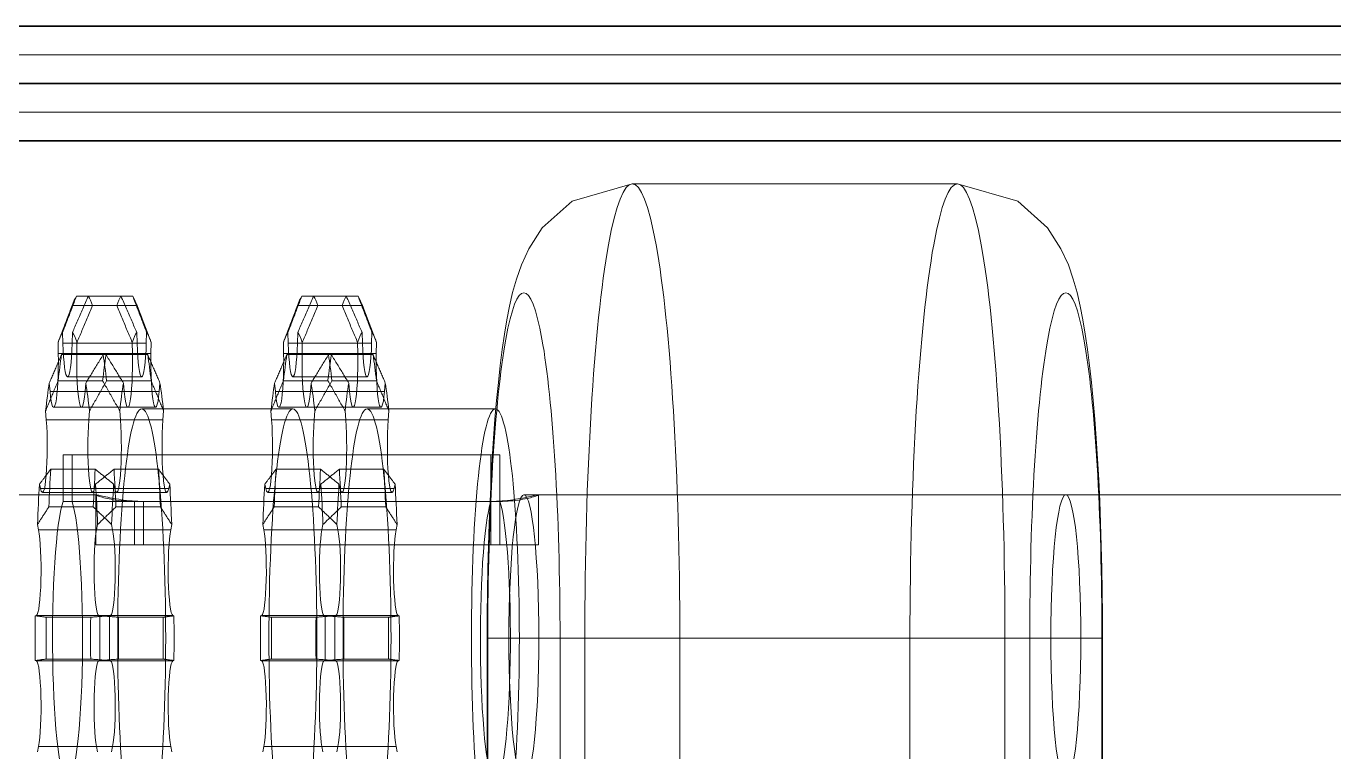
# Model space of a CAD drawing. Header units: millimetres. Extents: x 6115 to 12360, y 7255 to 12668.
# Drawn here: x 9527.8 to 9619, y 12604.6 to 12655.2 of the extents above; entities that cross this region are included whole.
import ezdxf

# ---------------------------------------------------------------- set-up
doc = ezdxf.new("R2010")
doc.units = ezdxf.units.MM
doc.layers.add('外形線', color=7, linetype='Continuous', lineweight=50)

msp = doc.modelspace()

# ---------------------------------------------------------------- linework, layer by layer
at = {"layer": '外形線', "linetype": 'Continuous', "lineweight": 35}
for p, q in [((9478.478, 12655.234), (9759.137, 12655.234)), ((9494.391, 12651.234), (9775.05, 12651.234)), ((9779.028, 12647.234), (9498.369, 12647.234))]:
    msp.add_line(p, q, dxfattribs=at).dxf.unprotected_set("ltscale", 0)
at = {"layer": '外形線', "linetype": 'Continuous', "lineweight": 18}
for p, q in [((9749.192, 12653.234), (9468.533, 12653.234)), ((9775.05, 12649.234), (9494.391, 12649.234)), ((9592.736, 12644.234), (9570.061, 12644.234)), ((9530.085, 12633.356), (9531.048, 12635.864)), ((9531.001, 12635.739), (9534.104, 12635.739)), ((9534.402, 12636.39), (9531.299, 12636.39)), ((9535.525, 12635.739), (9534.104, 12635.739)), ((9534.402, 12636.39), (9535.227, 12636.39)), ((9536.442, 12633.356), (9535.479, 12635.864)), ((9545.798, 12633.356), (9546.761, 12635.864)), ((9546.715, 12635.739), (9549.818, 12635.739)), ((9550.116, 12636.39), (9547.013, 12636.39)), ((9551.239, 12635.739), (9549.818, 12635.739)), ((9550.116, 12636.39), (9550.941, 12636.39)), ((9552.155, 12633.356), (9551.192, 12635.864)), ((9530.336, 12633.865), (9530.357, 12633.112)), ((9530.998, 12633.112), (9531.019, 12633.865)), ((9535.529, 12633.112), (9535.507, 12633.865)), ((9536.191, 12633.865), (9536.17, 12633.112)), ((9546.049, 12633.865), (9546.07, 12633.112)), ((9546.712, 12633.112), (9546.733, 12633.865)), ((9551.242, 12633.112), (9551.221, 12633.865)), ((9551.904, 12633.865), (9551.883, 12633.112)), ((9530.033, 12632.405), (9530.018, 12633.171)), ((9530.357, 12633.112), (9535.529, 12633.112)), ((9531.337, 12633.171), (9531.322, 12632.405)), ((9535.189, 12633.171), (9535.205, 12632.405)), ((9535.529, 12633.112), (9536.17, 12633.112)), ((9536.494, 12632.405), (9536.509, 12633.171)), ((9545.747, 12632.405), (9545.731, 12633.171)), ((9546.07, 12633.112), (9551.242, 12633.112)), ((9547.051, 12633.171), (9547.035, 12632.405)), ((9550.903, 12633.171), (9550.918, 12632.405)), ((9551.242, 12633.112), (9551.883, 12633.112)), ((9552.207, 12632.405), (9552.222, 12633.171)), ((9530.033, 12632.405), (9535.205, 12632.405)), ((9533.361, 12632.316), (9530.258, 12632.316)), ((9533.361, 12632.316), (9536.268, 12632.316)), ((9535.205, 12632.405), (9536.494, 12632.405)), ((9545.747, 12632.405), (9550.918, 12632.405)), ((9549.075, 12632.316), (9545.972, 12632.316)), ((9549.075, 12632.316), (9551.982, 12632.316)), ((9550.918, 12632.405), (9552.207, 12632.405)), ((9529.402, 12630.335), (9529.455, 12629.744)), ((9530.019, 12630.492), (9533.122, 12630.492)), ((9530.678, 12630.759), (9535.849, 12630.759)), ((9531.9, 12629.744), (9531.953, 12630.335)), ((9536.507, 12630.492), (9533.404, 12630.492)), ((9534.627, 12629.744), (9534.574, 12630.335)), ((9537.124, 12630.335), (9537.071, 12629.744)), ((9545.116, 12630.335), (9545.169, 12629.744)), ((9545.733, 12630.492), (9548.836, 12630.492)), ((9546.391, 12630.759), (9551.563, 12630.759)), ((9547.613, 12629.744), (9547.666, 12630.335)), ((9552.221, 12630.492), (9549.118, 12630.492)), ((9550.34, 12629.744), (9550.287, 12630.335)), ((9552.838, 12630.335), (9552.785, 12629.744)), ((9529.455, 12629.744), (9534.627, 12629.744)), ((9534.627, 12629.744), (9537.071, 12629.744)), ((9545.169, 12629.744), (9550.34, 12629.744)), ((9550.34, 12629.744), (9552.785, 12629.744)), ((9529.196, 12627.762), (9529.147, 12628.389)), ((9529.707, 12628.64), (9534.879, 12628.64)), ((9532.208, 12628.389), (9532.159, 12627.762)), ((9534.319, 12628.389), (9534.367, 12627.762)), ((9534.879, 12628.64), (9536.82, 12628.64)), ((9535.849, 12628.534), (9546.391, 12628.534)), ((9537.331, 12627.762), (9537.379, 12628.389)), ((9544.909, 12627.762), (9544.861, 12628.389)), ((9545.42, 12628.64), (9550.592, 12628.64)), ((9547.921, 12628.389), (9547.873, 12627.762)), ((9550.032, 12628.389), (9550.081, 12627.762)), ((9550.592, 12628.64), (9552.533, 12628.64)), ((9551.563, 12628.534), (9560.513, 12628.534)), ((9553.044, 12627.762), (9553.093, 12628.389)), ((9529.196, 12627.762), (9534.367, 12627.762)), ((9534.367, 12627.762), (9537.331, 12627.762)), ((9544.909, 12627.762), (9550.081, 12627.762)), ((9550.081, 12627.762), (9553.044, 12627.762)), ((9530.364, 12625.334), (9530.364, 12622.073)), ((9560.2, 12625.334), (9530.364, 12625.334)), ((9530.991, 12622.073), (9530.991, 12625.334)), ((9560.2, 12622.073), (9560.2, 12625.334)), ((9560.2, 12625.334), (9560.827, 12625.334)), ((9560.827, 12625.334), (9560.827, 12622.073)), ((9532.608, 12624.324), (9529.505, 12624.324)), ((9533.919, 12624.324), (9537.021, 12624.324)), ((9548.322, 12624.324), (9545.219, 12624.324)), ((9549.632, 12624.324), (9552.735, 12624.324)), ((9528.721, 12623.278), (9528.796, 12622.967)), ((9528.796, 12622.967), (9533.967, 12622.967)), ((9532.559, 12622.967), (9532.634, 12623.278)), ((9533.967, 12622.967), (9533.893, 12623.278)), ((9533.967, 12622.967), (9537.731, 12622.967)), ((9537.805, 12623.278), (9537.731, 12622.967)), ((9544.435, 12623.278), (9544.509, 12622.967)), ((9544.509, 12622.967), (9549.681, 12622.967)), ((9548.273, 12622.967), (9548.347, 12623.278)), ((9549.681, 12622.967), (9549.606, 12623.278)), ((9549.681, 12622.967), (9553.444, 12622.967)), ((9553.519, 12623.278), (9553.444, 12622.967)), ((9488.908, 12622.534), (9532.667, 12622.534)), ((9528.929, 12622.702), (9534.1, 12622.702)), ((9530.364, 12622.073), (9560.2, 12622.073)), ((9532.65, 12622.529), (9532.65, 12619.034)), ((9534.1, 12622.702), (9537.598, 12622.702)), ((9560.2, 12622.073), (9535.337, 12622.073)), ((9535.337, 12622.073), (9535.337, 12619.034)), ((9535.964, 12622.073), (9535.964, 12619.034)), ((9544.642, 12622.702), (9549.814, 12622.702)), ((9549.814, 12622.702), (9553.311, 12622.702)), ((9560.827, 12622.073), (9560.2, 12622.073)), ((9560.2, 12622.073), (9560.2, 12619.034)), ((9560.2, 12622.073), (9560.827, 12622.073)), ((9560.827, 12622.073), (9560.827, 12619.034)), ((9562.502, 12622.534), (9600.294, 12622.534)), ((9563.497, 12622.534), (9659.965, 12622.534)), ((9563.513, 12622.529), (9563.513, 12619.034)), ((9529.373, 12621.689), (9532.475, 12621.689)), ((9537.154, 12621.689), (9534.051, 12621.689)), ((9545.086, 12621.689), (9548.189, 12621.689)), ((9552.868, 12621.689), (9549.765, 12621.689)), ((9528.652, 12620.103), (9528.58, 12620.467)), ((9532.775, 12620.467), (9532.703, 12620.103)), ((9533.751, 12620.467), (9533.823, 12620.103)), ((9537.875, 12620.103), (9537.947, 12620.467)), ((9544.365, 12620.103), (9544.293, 12620.467)), ((9548.489, 12620.467), (9548.417, 12620.103)), ((9549.465, 12620.467), (9549.537, 12620.103)), ((9553.588, 12620.103), (9553.66, 12620.467)), ((9528.652, 12620.103), (9533.823, 12620.103)), ((9533.823, 12620.103), (9537.875, 12620.103)), ((9544.365, 12620.103), (9549.537, 12620.103)), ((9549.537, 12620.103), (9553.588, 12620.103)), ((9535.337, 12619.034), (9532.65, 12619.034)), ((9535.337, 12619.034), (9560.2, 12619.034)), ((9563.513, 12619.034), (9560.2, 12619.034)), ((9528.428, 12614.094), (9528.509, 12614.123)), ((9528.509, 12614.123), (9533.681, 12614.123)), ((9532.292, 12613.996), (9529.189, 12613.996)), ((9532.846, 12614.123), (9532.927, 12614.094)), ((9533.681, 12614.123), (9533.599, 12614.094)), ((9533.681, 12614.123), (9538.018, 12614.123)), ((9534.235, 12613.996), (9537.338, 12613.996)), ((9538.099, 12614.094), (9538.018, 12614.123)), ((9544.141, 12614.094), (9544.223, 12614.123)), ((9544.223, 12614.123), (9549.394, 12614.123)), ((9548.005, 12613.996), (9544.902, 12613.996)), ((9548.559, 12614.123), (9548.641, 12614.094)), ((9549.394, 12614.123), (9549.313, 12614.094)), ((9549.394, 12614.123), (9553.731, 12614.123)), ((9549.948, 12613.996), (9553.051, 12613.996)), ((9553.812, 12614.094), (9553.731, 12614.123)), ((9566.747, 12612.534), (9559.942, 12612.534)), ((9559.942, 12612.534), (9559.942, 12603.801)), ((9559.983, 12612.534), (9559.983, 12603.801)), ((9565.021, 12603.801), (9565.021, 12612.534)), ((9589.422, 12612.534), (9566.747, 12612.534)), ((9566.747, 12603.801), (9566.747, 12612.534)), ((9573.374, 12612.534), (9573.374, 12603.801)), ((9589.422, 12612.534), (9589.422, 12603.801)), ((9589.422, 12612.534), (9597.775, 12612.534)), ((9596.049, 12603.801), (9596.049, 12612.534)), ((9597.775, 12603.801), (9597.775, 12612.534)), ((9597.775, 12612.534), (9602.813, 12612.534)), ((9602.813, 12612.534), (9602.813, 12603.801)), ((9602.813, 12612.534), (9602.855, 12612.534)), ((9602.855, 12612.534), (9602.855, 12603.801)), ((9529.189, 12611.072), (9532.292, 12611.072)), ((9537.338, 12611.072), (9534.235, 12611.072)), ((9544.902, 12611.072), (9548.005, 12611.072)), ((9553.051, 12611.072), (9549.948, 12611.072)), ((9528.509, 12610.945), (9528.428, 12610.974)), ((9528.509, 12610.945), (9533.681, 12610.945)), ((9532.927, 12610.974), (9532.846, 12610.945)), ((9533.599, 12610.974), (9533.681, 12610.945)), ((9533.681, 12610.945), (9538.018, 12610.945)), ((9538.018, 12610.945), (9538.099, 12610.974)), ((9544.223, 12610.945), (9544.141, 12610.974)), ((9544.223, 12610.945), (9549.394, 12610.945)), ((9548.641, 12610.974), (9548.559, 12610.945)), ((9549.313, 12610.974), (9549.394, 12610.945)), ((9549.394, 12610.945), (9553.731, 12610.945)), ((9553.731, 12610.945), (9553.812, 12610.974)), ((9528.58, 12604.601), (9528.652, 12604.965)), ((9528.652, 12604.965), (9533.823, 12604.965)), ((9532.703, 12604.965), (9532.775, 12604.601)), ((9533.823, 12604.965), (9533.751, 12604.601)), ((9533.823, 12604.965), (9537.875, 12604.965)), ((9537.947, 12604.601), (9537.875, 12604.965)), ((9544.293, 12604.601), (9544.365, 12604.965)), ((9544.365, 12604.965), (9549.537, 12604.965)), ((9548.417, 12604.965), (9548.489, 12604.601)), ((9549.537, 12604.965), (9549.465, 12604.601)), ((9549.537, 12604.965), (9553.588, 12604.965)), ((9553.66, 12604.601), (9553.588, 12604.965))]:
    msp.add_line(p, q, dxfattribs=at).dxf.unprotected_set("ltscale", 0)
for points in [[(9570.061, 12644.234), (9565.859, 12643.022), (9563.779, 12641.154), (9562.841, 12639.706), (9562.326, 12638.574), (9561.984, 12637.588), (9561.714, 12636.642), (9561.497, 12635.704), (9561.315, 12634.748), (9561.152, 12633.746), (9560.996, 12632.679), (9560.853, 12631.551), (9560.72, 12630.363), (9560.598, 12629.117), (9560.486, 12627.813), (9560.385, 12626.453), (9560.293, 12625.041), (9560.211, 12623.584), (9560.14, 12622.085), (9560.08, 12620.55), (9560.03, 12618.984), (9559.992, 12617.394), (9559.964, 12615.784), (9559.947, 12614.162), (9559.942, 12612.534)], [(9592.736, 12644.234), (9596.937, 12643.022), (9599.017, 12641.154), (9599.955, 12639.706), (9600.47, 12638.574), (9600.812, 12637.588), (9601.082, 12636.642), (9601.3, 12635.704), (9601.482, 12634.748), (9601.645, 12633.746), (9601.8, 12632.679), (9601.944, 12631.551), (9602.076, 12630.363), (9602.198, 12629.117), (9602.31, 12627.813), (9602.412, 12626.453), (9602.504, 12625.041), (9602.585, 12623.584), (9602.656, 12622.085), (9602.716, 12620.55), (9602.766, 12618.984), (9602.805, 12617.394), (9602.833, 12615.784), (9602.849, 12614.162), (9602.855, 12612.534)], [(9530.018, 12633.171), (9530.057, 12633.272), (9530.096, 12633.374), (9530.135, 12633.476), (9530.174, 12633.579), (9530.214, 12633.682), (9530.253, 12633.786), (9530.293, 12633.89), (9530.333, 12633.995), (9530.374, 12634.1), (9530.414, 12634.206), (9530.455, 12634.312), (9530.496, 12634.419), (9530.537, 12634.526), (9530.578, 12634.633), (9530.619, 12634.742), (9530.661, 12634.85), (9530.703, 12634.96), (9530.745, 12635.069), (9530.787, 12635.18), (9530.83, 12635.291), (9530.872, 12635.402), (9530.915, 12635.514), (9530.958, 12635.626), (9531.001, 12635.739)], [(9531.299, 12636.39), (9531.257, 12636.279), (9531.215, 12636.168), (9531.173, 12636.058), (9531.131, 12635.949), (9531.089, 12635.84), (9531.048, 12635.732), (9531.007, 12635.624), (9530.966, 12635.516), (9530.925, 12635.409), (9530.884, 12635.303), (9530.844, 12635.197), (9530.804, 12635.092), (9530.764, 12634.987), (9530.724, 12634.882), (9530.684, 12634.779), (9530.645, 12634.675), (9530.606, 12634.572), (9530.567, 12634.47), (9530.528, 12634.368), (9530.489, 12634.266), (9530.45, 12634.165), (9530.412, 12634.065), (9530.374, 12633.965), (9530.336, 12633.865)], [(9531.019, 12633.865), (9531.063, 12633.965), (9531.107, 12634.065), (9531.151, 12634.165), (9531.195, 12634.266), (9531.239, 12634.368), (9531.284, 12634.47), (9531.329, 12634.572), (9531.374, 12634.675), (9531.419, 12634.779), (9531.464, 12634.882), (9531.51, 12634.987), (9531.556, 12635.092), (9531.602, 12635.197), (9531.648, 12635.303), (9531.695, 12635.409), (9531.742, 12635.516), (9531.789, 12635.624), (9531.836, 12635.732), (9531.883, 12635.84), (9531.931, 12635.949), (9531.979, 12636.058), (9532.027, 12636.168), (9532.076, 12636.279), (9532.124, 12636.39)], [(9532.422, 12635.739), (9532.375, 12635.626), (9532.327, 12635.514), (9532.28, 12635.402), (9532.233, 12635.291), (9532.186, 12635.18), (9532.139, 12635.069), (9532.093, 12634.96), (9532.047, 12634.85), (9532.001, 12634.742), (9531.955, 12634.633), (9531.909, 12634.526), (9531.864, 12634.419), (9531.819, 12634.312), (9531.774, 12634.206), (9531.73, 12634.1), (9531.685, 12633.995), (9531.641, 12633.89), (9531.597, 12633.786), (9531.553, 12633.682), (9531.51, 12633.579), (9531.466, 12633.476), (9531.423, 12633.374), (9531.38, 12633.272), (9531.337, 12633.171)], [(9534.104, 12635.739), (9534.152, 12635.626), (9534.2, 12635.514), (9534.247, 12635.402), (9534.294, 12635.291), (9534.341, 12635.18), (9534.388, 12635.069), (9534.434, 12634.96), (9534.48, 12634.85), (9534.526, 12634.742), (9534.572, 12634.633), (9534.617, 12634.526), (9534.663, 12634.419), (9534.708, 12634.312), (9534.752, 12634.206), (9534.797, 12634.1), (9534.841, 12633.995), (9534.886, 12633.89), (9534.93, 12633.786), (9534.974, 12633.682), (9535.017, 12633.579), (9535.061, 12633.476), (9535.104, 12633.374), (9535.147, 12633.272), (9535.189, 12633.171)], [(9535.507, 12633.865), (9535.464, 12633.965), (9535.42, 12634.065), (9535.376, 12634.165), (9535.332, 12634.266), (9535.288, 12634.368), (9535.243, 12634.47), (9535.198, 12634.572), (9535.153, 12634.675), (9535.108, 12634.779), (9535.062, 12634.882), (9535.017, 12634.987), (9534.971, 12635.092), (9534.925, 12635.197), (9534.878, 12635.303), (9534.832, 12635.409), (9534.785, 12635.516), (9534.738, 12635.624), (9534.691, 12635.732), (9534.643, 12635.84), (9534.596, 12635.949), (9534.548, 12636.058), (9534.499, 12636.168), (9534.451, 12636.279), (9534.402, 12636.39)], [(9535.227, 12636.39), (9535.27, 12636.279), (9535.312, 12636.168), (9535.354, 12636.058), (9535.396, 12635.949), (9535.437, 12635.84), (9535.479, 12635.732), (9535.52, 12635.624), (9535.561, 12635.516), (9535.602, 12635.409), (9535.642, 12635.303), (9535.683, 12635.197), (9535.723, 12635.092), (9535.763, 12634.987), (9535.803, 12634.882), (9535.842, 12634.779), (9535.882, 12634.675), (9535.921, 12634.572), (9535.96, 12634.47), (9535.999, 12634.368), (9536.038, 12634.266), (9536.076, 12634.165), (9536.115, 12634.065), (9536.153, 12633.965), (9536.191, 12633.865)], [(9536.509, 12633.171), (9536.47, 12633.272), (9536.431, 12633.374), (9536.392, 12633.476), (9536.352, 12633.579), (9536.313, 12633.682), (9536.273, 12633.786), (9536.233, 12633.89), (9536.193, 12633.995), (9536.153, 12634.1), (9536.113, 12634.206), (9536.072, 12634.312), (9536.031, 12634.419), (9535.99, 12634.526), (9535.949, 12634.633), (9535.907, 12634.742), (9535.866, 12634.85), (9535.824, 12634.96), (9535.782, 12635.069), (9535.74, 12635.18), (9535.697, 12635.291), (9535.654, 12635.402), (9535.612, 12635.514), (9535.568, 12635.626), (9535.525, 12635.739)], [(9545.731, 12633.171), (9545.77, 12633.272), (9545.809, 12633.374), (9545.848, 12633.476), (9545.888, 12633.579), (9545.927, 12633.682), (9545.967, 12633.786), (9546.007, 12633.89), (9546.047, 12633.995), (9546.087, 12634.1), (9546.128, 12634.206), (9546.168, 12634.312), (9546.209, 12634.419), (9546.25, 12634.526), (9546.291, 12634.633), (9546.333, 12634.742), (9546.374, 12634.85), (9546.416, 12634.96), (9546.458, 12635.069), (9546.501, 12635.18), (9546.543, 12635.291), (9546.586, 12635.402), (9546.629, 12635.514), (9546.672, 12635.626), (9546.715, 12635.739)], [(9547.013, 12636.39), (9546.971, 12636.279), (9546.928, 12636.168), (9546.886, 12636.058), (9546.844, 12635.949), (9546.803, 12635.84), (9546.762, 12635.732), (9546.72, 12635.624), (9546.679, 12635.516), (9546.639, 12635.409), (9546.598, 12635.303), (9546.558, 12635.197), (9546.517, 12635.092), (9546.477, 12634.987), (9546.437, 12634.882), (9546.398, 12634.779), (9546.358, 12634.675), (9546.319, 12634.572), (9546.28, 12634.47), (9546.241, 12634.368), (9546.202, 12634.266), (9546.164, 12634.165), (9546.126, 12634.065), (9546.087, 12633.965), (9546.049, 12633.865)], [(9546.733, 12633.865), (9546.776, 12633.965), (9546.82, 12634.065), (9546.864, 12634.165), (9546.908, 12634.266), (9546.953, 12634.368), (9546.997, 12634.47), (9547.042, 12634.572), (9547.087, 12634.675), (9547.132, 12634.779), (9547.178, 12634.882), (9547.223, 12634.987), (9547.269, 12635.092), (9547.315, 12635.197), (9547.362, 12635.303), (9547.408, 12635.409), (9547.455, 12635.516), (9547.502, 12635.624), (9547.549, 12635.732), (9547.597, 12635.84), (9547.645, 12635.949), (9547.692, 12636.058), (9547.741, 12636.168), (9547.789, 12636.279), (9547.838, 12636.39)], [(9548.136, 12635.739), (9548.088, 12635.626), (9548.04, 12635.514), (9547.993, 12635.402), (9547.946, 12635.291), (9547.899, 12635.18), (9547.853, 12635.069), (9547.806, 12634.96), (9547.76, 12634.85), (9547.714, 12634.742), (9547.668, 12634.633), (9547.623, 12634.526), (9547.578, 12634.419), (9547.533, 12634.312), (9547.488, 12634.206), (9547.443, 12634.1), (9547.399, 12633.995), (9547.354, 12633.89), (9547.31, 12633.786), (9547.267, 12633.682), (9547.223, 12633.579), (9547.18, 12633.476), (9547.136, 12633.374), (9547.093, 12633.272), (9547.051, 12633.171)], [(9549.818, 12635.739), (9549.866, 12635.626), (9549.913, 12635.514), (9549.96, 12635.402), (9550.008, 12635.291), (9550.054, 12635.18), (9550.101, 12635.069), (9550.147, 12634.96), (9550.194, 12634.85), (9550.239, 12634.742), (9550.285, 12634.633), (9550.331, 12634.526), (9550.376, 12634.419), (9550.421, 12634.312), (9550.466, 12634.206), (9550.511, 12634.1), (9550.555, 12633.995), (9550.599, 12633.89), (9550.643, 12633.786), (9550.687, 12633.682), (9550.731, 12633.579), (9550.774, 12633.476), (9550.817, 12633.374), (9550.86, 12633.272), (9550.903, 12633.171)], [(9551.221, 12633.865), (9551.177, 12633.965), (9551.134, 12634.065), (9551.09, 12634.165), (9551.045, 12634.266), (9551.001, 12634.368), (9550.956, 12634.47), (9550.912, 12634.572), (9550.867, 12634.675), (9550.821, 12634.779), (9550.776, 12634.882), (9550.73, 12634.987), (9550.684, 12635.092), (9550.638, 12635.197), (9550.592, 12635.303), (9550.545, 12635.409), (9550.498, 12635.516), (9550.451, 12635.624), (9550.404, 12635.732), (9550.357, 12635.84), (9550.309, 12635.949), (9550.261, 12636.058), (9550.213, 12636.168), (9550.165, 12636.279), (9550.116, 12636.39)], [(9550.941, 12636.39), (9550.983, 12636.279), (9551.025, 12636.168), (9551.067, 12636.058), (9551.109, 12635.949), (9551.151, 12635.84), (9551.192, 12635.732), (9551.233, 12635.624), (9551.274, 12635.516), (9551.315, 12635.409), (9551.356, 12635.303), (9551.396, 12635.197), (9551.436, 12635.092), (9551.476, 12634.987), (9551.516, 12634.882), (9551.556, 12634.779), (9551.595, 12634.675), (9551.634, 12634.572), (9551.674, 12634.47), (9551.712, 12634.368), (9551.751, 12634.266), (9551.79, 12634.165), (9551.828, 12634.065), (9551.866, 12633.965), (9551.904, 12633.865)], [(9552.222, 12633.171), (9552.183, 12633.272), (9552.144, 12633.374), (9552.105, 12633.476), (9552.066, 12633.579), (9552.026, 12633.682), (9551.987, 12633.786), (9551.947, 12633.89), (9551.907, 12633.995), (9551.866, 12634.1), (9551.826, 12634.206), (9551.785, 12634.312), (9551.745, 12634.419), (9551.703, 12634.526), (9551.662, 12634.633), (9551.621, 12634.742), (9551.579, 12634.85), (9551.537, 12634.96), (9551.495, 12635.069), (9551.453, 12635.18), (9551.411, 12635.291), (9551.368, 12635.402), (9551.325, 12635.514), (9551.282, 12635.626), (9551.239, 12635.739)], [(9530.258, 12632.316), (9530.221, 12632.229), (9530.183, 12632.142), (9530.146, 12632.056), (9530.109, 12631.97), (9530.072, 12631.884), (9530.035, 12631.799), (9529.998, 12631.714), (9529.962, 12631.63), (9529.926, 12631.546), (9529.89, 12631.463), (9529.854, 12631.38), (9529.818, 12631.297), (9529.782, 12631.215), (9529.747, 12631.133), (9529.712, 12631.051), (9529.677, 12630.97), (9529.642, 12630.889), (9529.607, 12630.809), (9529.573, 12630.729), (9529.538, 12630.649), (9529.504, 12630.57), (9529.47, 12630.491), (9529.436, 12630.413), (9529.402, 12630.335)], [(9531.953, 12630.335), (9532.001, 12630.413), (9532.049, 12630.491), (9532.097, 12630.57), (9532.145, 12630.649), (9532.194, 12630.729), (9532.243, 12630.809), (9532.292, 12630.889), (9532.342, 12630.97), (9532.391, 12631.051), (9532.441, 12631.133), (9532.491, 12631.215), (9532.542, 12631.297), (9532.592, 12631.38), (9532.643, 12631.463), (9532.694, 12631.546), (9532.746, 12631.63), (9532.797, 12631.714), (9532.849, 12631.799), (9532.901, 12631.884), (9532.953, 12631.97), (9533.006, 12632.056), (9533.059, 12632.142), (9533.112, 12632.229), (9533.165, 12632.316)], [(9534.574, 12630.335), (9534.526, 12630.413), (9534.478, 12630.491), (9534.43, 12630.57), (9534.381, 12630.649), (9534.333, 12630.729), (9534.284, 12630.809), (9534.234, 12630.889), (9534.185, 12630.97), (9534.135, 12631.051), (9534.085, 12631.133), (9534.035, 12631.215), (9533.985, 12631.297), (9533.934, 12631.38), (9533.884, 12631.463), (9533.832, 12631.546), (9533.781, 12631.63), (9533.73, 12631.714), (9533.678, 12631.799), (9533.626, 12631.884), (9533.573, 12631.97), (9533.521, 12632.056), (9533.468, 12632.142), (9533.415, 12632.229), (9533.361, 12632.316)], [(9536.268, 12632.316), (9536.306, 12632.229), (9536.343, 12632.142), (9536.381, 12632.056), (9536.418, 12631.97), (9536.455, 12631.884), (9536.492, 12631.799), (9536.528, 12631.714), (9536.565, 12631.63), (9536.601, 12631.546), (9536.637, 12631.463), (9536.673, 12631.38), (9536.709, 12631.297), (9536.744, 12631.215), (9536.78, 12631.133), (9536.815, 12631.051), (9536.85, 12630.97), (9536.885, 12630.889), (9536.919, 12630.809), (9536.954, 12630.729), (9536.988, 12630.649), (9537.023, 12630.57), (9537.057, 12630.491), (9537.091, 12630.413), (9537.124, 12630.335)], [(9545.972, 12632.316), (9545.934, 12632.229), (9545.897, 12632.142), (9545.859, 12632.056), (9545.822, 12631.97), (9545.785, 12631.884), (9545.748, 12631.799), (9545.712, 12631.714), (9545.675, 12631.63), (9545.639, 12631.546), (9545.603, 12631.463), (9545.567, 12631.38), (9545.531, 12631.297), (9545.496, 12631.215), (9545.461, 12631.133), (9545.425, 12631.051), (9545.39, 12630.97), (9545.355, 12630.889), (9545.321, 12630.809), (9545.286, 12630.729), (9545.252, 12630.649), (9545.218, 12630.57), (9545.183, 12630.491), (9545.15, 12630.413), (9545.116, 12630.335)], [(9547.666, 12630.335), (9547.714, 12630.413), (9547.762, 12630.491), (9547.81, 12630.57), (9547.859, 12630.649), (9547.908, 12630.729), (9547.957, 12630.809), (9548.006, 12630.889), (9548.055, 12630.97), (9548.105, 12631.051), (9548.155, 12631.133), (9548.205, 12631.215), (9548.255, 12631.297), (9548.306, 12631.38), (9548.357, 12631.463), (9548.408, 12631.546), (9548.459, 12631.63), (9548.511, 12631.714), (9548.562, 12631.799), (9548.615, 12631.884), (9548.667, 12631.97), (9548.719, 12632.056), (9548.772, 12632.142), (9548.825, 12632.229), (9548.879, 12632.316)], [(9550.287, 12630.335), (9550.239, 12630.413), (9550.191, 12630.491), (9550.143, 12630.57), (9550.095, 12630.649), (9550.046, 12630.729), (9549.997, 12630.809), (9549.948, 12630.889), (9549.898, 12630.97), (9549.849, 12631.051), (9549.799, 12631.133), (9549.749, 12631.215), (9549.698, 12631.297), (9549.648, 12631.38), (9549.597, 12631.463), (9549.546, 12631.546), (9549.495, 12631.63), (9549.443, 12631.714), (9549.391, 12631.799), (9549.339, 12631.884), (9549.287, 12631.97), (9549.234, 12632.056), (9549.181, 12632.142), (9549.128, 12632.229), (9549.075, 12632.316)], [(9551.982, 12632.316), (9552.019, 12632.229), (9552.057, 12632.142), (9552.094, 12632.056), (9552.131, 12631.97), (9552.168, 12631.884), (9552.205, 12631.799), (9552.242, 12631.714), (9552.278, 12631.63), (9552.314, 12631.546), (9552.35, 12631.463), (9552.386, 12631.38), (9552.422, 12631.297), (9552.458, 12631.215), (9552.493, 12631.133), (9552.528, 12631.051), (9552.563, 12630.97), (9552.598, 12630.889), (9552.633, 12630.809), (9552.667, 12630.729), (9552.702, 12630.649), (9552.736, 12630.57), (9552.77, 12630.491), (9552.804, 12630.413), (9552.838, 12630.335)], [(9529.147, 12628.389), (9529.182, 12628.472), (9529.216, 12628.556), (9529.251, 12628.639), (9529.286, 12628.723), (9529.321, 12628.808), (9529.356, 12628.893), (9529.391, 12628.978), (9529.427, 12629.064), (9529.463, 12629.15), (9529.499, 12629.237), (9529.535, 12629.324), (9529.571, 12629.411), (9529.607, 12629.499), (9529.644, 12629.587), (9529.681, 12629.676), (9529.717, 12629.765), (9529.755, 12629.854), (9529.792, 12629.944), (9529.829, 12630.034), (9529.867, 12630.125), (9529.905, 12630.216), (9529.943, 12630.308), (9529.981, 12630.4), (9530.019, 12630.492)], [(9533.404, 12630.492), (9533.352, 12630.4), (9533.299, 12630.308), (9533.247, 12630.216), (9533.195, 12630.125), (9533.144, 12630.034), (9533.092, 12629.944), (9533.041, 12629.854), (9532.99, 12629.765), (9532.939, 12629.676), (9532.889, 12629.587), (9532.839, 12629.499), (9532.789, 12629.411), (9532.739, 12629.324), (9532.69, 12629.237), (9532.641, 12629.15), (9532.592, 12629.064), (9532.543, 12628.978), (9532.494, 12628.893), (9532.446, 12628.808), (9532.398, 12628.723), (9532.35, 12628.639), (9532.302, 12628.556), (9532.255, 12628.472), (9532.208, 12628.389)], [(9533.122, 12630.492), (9533.175, 12630.4), (9533.227, 12630.308), (9533.28, 12630.216), (9533.331, 12630.125), (9533.383, 12630.034), (9533.434, 12629.944), (9533.486, 12629.854), (9533.537, 12629.765), (9533.587, 12629.676), (9533.638, 12629.587), (9533.688, 12629.499), (9533.738, 12629.411), (9533.787, 12629.324), (9533.837, 12629.237), (9533.886, 12629.15), (9533.935, 12629.064), (9533.984, 12628.978), (9534.032, 12628.893), (9534.081, 12628.808), (9534.129, 12628.723), (9534.177, 12628.639), (9534.224, 12628.556), (9534.272, 12628.472), (9534.319, 12628.389)], [(9537.379, 12628.389), (9537.345, 12628.472), (9537.31, 12628.556), (9537.276, 12628.639), (9537.241, 12628.723), (9537.206, 12628.808), (9537.171, 12628.893), (9537.135, 12628.978), (9537.1, 12629.064), (9537.064, 12629.15), (9537.028, 12629.237), (9536.992, 12629.324), (9536.956, 12629.411), (9536.919, 12629.499), (9536.883, 12629.587), (9536.846, 12629.676), (9536.809, 12629.765), (9536.772, 12629.854), (9536.735, 12629.944), (9536.697, 12630.034), (9536.66, 12630.125), (9536.622, 12630.216), (9536.584, 12630.308), (9536.546, 12630.4), (9536.507, 12630.492)], [(9544.861, 12628.389), (9544.895, 12628.472), (9544.93, 12628.556), (9544.964, 12628.639), (9544.999, 12628.723), (9545.034, 12628.808), (9545.07, 12628.893), (9545.105, 12628.978), (9545.14, 12629.064), (9545.176, 12629.15), (9545.212, 12629.237), (9545.248, 12629.324), (9545.284, 12629.411), (9545.321, 12629.499), (9545.357, 12629.587), (9545.394, 12629.676), (9545.431, 12629.765), (9545.468, 12629.854), (9545.505, 12629.944), (9545.543, 12630.034), (9545.58, 12630.125), (9545.618, 12630.216), (9545.656, 12630.308), (9545.694, 12630.4), (9545.733, 12630.492)], [(9549.118, 12630.492), (9549.065, 12630.4), (9549.013, 12630.308), (9548.961, 12630.216), (9548.909, 12630.125), (9548.857, 12630.034), (9548.806, 12629.944), (9548.754, 12629.854), (9548.704, 12629.765), (9548.653, 12629.676), (9548.602, 12629.587), (9548.552, 12629.499), (9548.502, 12629.411), (9548.453, 12629.324), (9548.403, 12629.237), (9548.354, 12629.15), (9548.305, 12629.064), (9548.256, 12628.978), (9548.208, 12628.893), (9548.159, 12628.808), (9548.111, 12628.723), (9548.063, 12628.639), (9548.016, 12628.556), (9547.968, 12628.472), (9547.921, 12628.389)], [(9548.836, 12630.492), (9548.888, 12630.4), (9548.941, 12630.308), (9548.993, 12630.216), (9549.045, 12630.125), (9549.097, 12630.034), (9549.148, 12629.944), (9549.199, 12629.854), (9549.25, 12629.765), (9549.301, 12629.676), (9549.351, 12629.587), (9549.401, 12629.499), (9549.451, 12629.411), (9549.501, 12629.324), (9549.55, 12629.237), (9549.6, 12629.15), (9549.649, 12629.064), (9549.697, 12628.978), (9549.746, 12628.893), (9549.794, 12628.808), (9549.842, 12628.723), (9549.89, 12628.639), (9549.938, 12628.556), (9549.985, 12628.472), (9550.032, 12628.389)], [(9553.093, 12628.389), (9553.058, 12628.472), (9553.024, 12628.556), (9552.989, 12628.639), (9552.954, 12628.723), (9552.919, 12628.808), (9552.884, 12628.893), (9552.849, 12628.978), (9552.813, 12629.064), (9552.777, 12629.15), (9552.742, 12629.237), (9552.706, 12629.324), (9552.669, 12629.411), (9552.633, 12629.499), (9552.596, 12629.587), (9552.56, 12629.676), (9552.523, 12629.765), (9552.486, 12629.854), (9552.448, 12629.944), (9552.411, 12630.034), (9552.373, 12630.125), (9552.335, 12630.216), (9552.297, 12630.308), (9552.259, 12630.4), (9552.221, 12630.492)], [(9529.505, 12624.324), (9529.471, 12624.278), (9529.436, 12624.232), (9529.402, 12624.186), (9529.368, 12624.141), (9529.334, 12624.096), (9529.301, 12624.051), (9529.267, 12624.006), (9529.234, 12623.962), (9529.201, 12623.918), (9529.168, 12623.874), (9529.135, 12623.83), (9529.102, 12623.786), (9529.069, 12623.743), (9529.037, 12623.7), (9529.005, 12623.657), (9528.973, 12623.614), (9528.941, 12623.571), (9528.909, 12623.529), (9528.877, 12623.486), (9528.846, 12623.444), (9528.814, 12623.403), (9528.783, 12623.361), (9528.752, 12623.32), (9528.721, 12623.278)], [(9533.893, 12623.278), (9533.842, 12623.32), (9533.791, 12623.361), (9533.74, 12623.403), (9533.689, 12623.444), (9533.637, 12623.486), (9533.585, 12623.529), (9533.533, 12623.571), (9533.481, 12623.614), (9533.428, 12623.657), (9533.375, 12623.7), (9533.322, 12623.743), (9533.269, 12623.786), (9533.215, 12623.83), (9533.161, 12623.874), (9533.107, 12623.918), (9533.053, 12623.962), (9532.998, 12624.006), (9532.943, 12624.051), (9532.888, 12624.096), (9532.833, 12624.141), (9532.777, 12624.186), (9532.721, 12624.232), (9532.665, 12624.278), (9532.608, 12624.324)], [(9532.634, 12623.278), (9532.684, 12623.32), (9532.735, 12623.361), (9532.787, 12623.403), (9532.838, 12623.444), (9532.89, 12623.486), (9532.941, 12623.529), (9532.994, 12623.571), (9533.046, 12623.614), (9533.098, 12623.657), (9533.151, 12623.7), (9533.204, 12623.743), (9533.258, 12623.786), (9533.311, 12623.83), (9533.365, 12623.874), (9533.419, 12623.918), (9533.474, 12623.962), (9533.528, 12624.006), (9533.583, 12624.051), (9533.639, 12624.096), (9533.694, 12624.141), (9533.75, 12624.186), (9533.806, 12624.232), (9533.862, 12624.278), (9533.919, 12624.324)], [(9537.021, 12624.324), (9537.056, 12624.278), (9537.09, 12624.232), (9537.125, 12624.186), (9537.159, 12624.141), (9537.192, 12624.096), (9537.226, 12624.051), (9537.26, 12624.006), (9537.293, 12623.962), (9537.326, 12623.918), (9537.359, 12623.874), (9537.392, 12623.83), (9537.425, 12623.786), (9537.457, 12623.743), (9537.49, 12623.7), (9537.522, 12623.657), (9537.554, 12623.614), (9537.586, 12623.571), (9537.618, 12623.529), (9537.649, 12623.486), (9537.681, 12623.444), (9537.712, 12623.403), (9537.743, 12623.361), (9537.774, 12623.32), (9537.805, 12623.278)], [(9545.219, 12624.324), (9545.184, 12624.278), (9545.15, 12624.232), (9545.116, 12624.186), (9545.082, 12624.141), (9545.048, 12624.096), (9545.014, 12624.051), (9544.981, 12624.006), (9544.947, 12623.962), (9544.914, 12623.918), (9544.881, 12623.874), (9544.848, 12623.83), (9544.815, 12623.786), (9544.783, 12623.743), (9544.75, 12623.7), (9544.718, 12623.657), (9544.686, 12623.614), (9544.654, 12623.571), (9544.622, 12623.529), (9544.591, 12623.486), (9544.559, 12623.444), (9544.528, 12623.403), (9544.497, 12623.361), (9544.466, 12623.32), (9544.435, 12623.278)], [(9549.606, 12623.278), (9549.556, 12623.32), (9549.505, 12623.361), (9549.454, 12623.403), (9549.402, 12623.444), (9549.351, 12623.486), (9549.299, 12623.529), (9549.247, 12623.571), (9549.194, 12623.614), (9549.142, 12623.657), (9549.089, 12623.7), (9549.036, 12623.743), (9548.982, 12623.786), (9548.929, 12623.83), (9548.875, 12623.874), (9548.821, 12623.918), (9548.766, 12623.962), (9548.712, 12624.006), (9548.657, 12624.051), (9548.602, 12624.096), (9548.546, 12624.141), (9548.49, 12624.186), (9548.434, 12624.232), (9548.378, 12624.278), (9548.322, 12624.324)], [(9548.347, 12623.278), (9548.398, 12623.32), (9548.449, 12623.361), (9548.5, 12623.403), (9548.551, 12623.444), (9548.603, 12623.486), (9548.655, 12623.529), (9548.707, 12623.571), (9548.759, 12623.614), (9548.812, 12623.657), (9548.865, 12623.7), (9548.918, 12623.743), (9548.971, 12623.786), (9549.025, 12623.83), (9549.079, 12623.874), (9549.133, 12623.918), (9549.187, 12623.962), (9549.242, 12624.006), (9549.297, 12624.051), (9549.352, 12624.096), (9549.407, 12624.141), (9549.463, 12624.186), (9549.519, 12624.232), (9549.575, 12624.278), (9549.632, 12624.324)], [(9552.735, 12624.324), (9552.769, 12624.278), (9552.804, 12624.232), (9552.838, 12624.186), (9552.872, 12624.141), (9552.906, 12624.096), (9552.94, 12624.051), (9552.973, 12624.006), (9553.006, 12623.962), (9553.04, 12623.918), (9553.073, 12623.874), (9553.105, 12623.83), (9553.138, 12623.786), (9553.171, 12623.743), (9553.203, 12623.7), (9553.235, 12623.657), (9553.267, 12623.614), (9553.299, 12623.571), (9553.331, 12623.529), (9553.363, 12623.486), (9553.394, 12623.444), (9553.426, 12623.403), (9553.457, 12623.361), (9553.488, 12623.32), (9553.519, 12623.278)], [(9535.337, 12622.073), (9535.147, 12622.076), (9534.956, 12622.082), (9534.766, 12622.092), (9534.579, 12622.105), (9534.395, 12622.122), (9534.216, 12622.143), (9534.044, 12622.166), (9533.88, 12622.192), (9533.724, 12622.22), (9533.578, 12622.248), (9533.443, 12622.277), (9533.319, 12622.306), (9533.205, 12622.335), (9533.098, 12622.364), (9533.001, 12622.393), (9532.914, 12622.42), (9532.838, 12622.445), (9532.775, 12622.468), (9532.724, 12622.487), (9532.687, 12622.504), (9532.663, 12622.517), (9532.652, 12622.526), (9532.653, 12622.532), (9532.667, 12622.534)], [(9532.667, 12622.534), (9532.693, 12622.532), (9532.732, 12622.526), (9532.784, 12622.517), (9532.849, 12622.504), (9532.926, 12622.487), (9533.015, 12622.468), (9533.117, 12622.445), (9533.229, 12622.42), (9533.351, 12622.393), (9533.482, 12622.364), (9533.619, 12622.335), (9533.762, 12622.306), (9533.914, 12622.277), (9534.074, 12622.248), (9534.244, 12622.22), (9534.422, 12622.192), (9534.606, 12622.166), (9534.795, 12622.143), (9534.988, 12622.122), (9535.184, 12622.105), (9535.382, 12622.092), (9535.578, 12622.082), (9535.773, 12622.076), (9535.964, 12622.073)], [(9563.497, 12622.534), (9563.47, 12622.532), (9563.431, 12622.526), (9563.379, 12622.517), (9563.315, 12622.504), (9563.237, 12622.487), (9563.148, 12622.468), (9563.046, 12622.445), (9562.934, 12622.42), (9562.812, 12622.393), (9562.682, 12622.364), (9562.544, 12622.335), (9562.401, 12622.306), (9562.25, 12622.277), (9562.089, 12622.248), (9561.919, 12622.22), (9561.742, 12622.192), (9561.558, 12622.166), (9561.368, 12622.143), (9561.175, 12622.122), (9560.979, 12622.105), (9560.782, 12622.092), (9560.585, 12622.082), (9560.391, 12622.076), (9560.2, 12622.073)], [(9560.827, 12622.073), (9561.016, 12622.076), (9561.207, 12622.082), (9561.397, 12622.092), (9561.585, 12622.105), (9561.769, 12622.122), (9561.948, 12622.143), (9562.12, 12622.166), (9562.284, 12622.192), (9562.439, 12622.22), (9562.585, 12622.248), (9562.72, 12622.277), (9562.844, 12622.306), (9562.959, 12622.335), (9563.065, 12622.364), (9563.162, 12622.393), (9563.249, 12622.42), (9563.325, 12622.445), (9563.389, 12622.468), (9563.439, 12622.487), (9563.476, 12622.504), (9563.5, 12622.517), (9563.512, 12622.526), (9563.51, 12622.532), (9563.497, 12622.534)], [(9528.58, 12620.467), (9528.611, 12620.515), (9528.642, 12620.564), (9528.674, 12620.613), (9528.706, 12620.661), (9528.738, 12620.71), (9528.77, 12620.76), (9528.802, 12620.809), (9528.834, 12620.859), (9528.866, 12620.909), (9528.899, 12620.959), (9528.932, 12621.01), (9528.965, 12621.061), (9528.998, 12621.112), (9529.031, 12621.163), (9529.064, 12621.214), (9529.098, 12621.266), (9529.132, 12621.318), (9529.166, 12621.37), (9529.2, 12621.423), (9529.234, 12621.475), (9529.268, 12621.528), (9529.303, 12621.582), (9529.338, 12621.635), (9529.373, 12621.689)], [(9532.475, 12621.689), (9532.532, 12621.635), (9532.587, 12621.582), (9532.643, 12621.528), (9532.698, 12621.475), (9532.754, 12621.423), (9532.808, 12621.37), (9532.863, 12621.318), (9532.917, 12621.266), (9532.971, 12621.214), (9533.025, 12621.163), (9533.078, 12621.112), (9533.132, 12621.061), (9533.185, 12621.01), (9533.237, 12620.959), (9533.29, 12620.909), (9533.342, 12620.859), (9533.394, 12620.809), (9533.446, 12620.76), (9533.497, 12620.71), (9533.549, 12620.661), (9533.6, 12620.613), (9533.65, 12620.564), (9533.701, 12620.515), (9533.751, 12620.467)], [(9534.051, 12621.689), (9533.995, 12621.635), (9533.939, 12621.582), (9533.884, 12621.528), (9533.828, 12621.475), (9533.773, 12621.423), (9533.718, 12621.37), (9533.664, 12621.318), (9533.61, 12621.266), (9533.555, 12621.214), (9533.502, 12621.163), (9533.448, 12621.112), (9533.395, 12621.061), (9533.342, 12621.01), (9533.289, 12620.959), (9533.237, 12620.909), (9533.185, 12620.859), (9533.133, 12620.809), (9533.081, 12620.76), (9533.029, 12620.71), (9532.978, 12620.661), (9532.927, 12620.613), (9532.876, 12620.564), (9532.826, 12620.515), (9532.775, 12620.467)], [(9537.947, 12620.467), (9537.916, 12620.515), (9537.884, 12620.564), (9537.853, 12620.613), (9537.821, 12620.661), (9537.789, 12620.71), (9537.757, 12620.76), (9537.725, 12620.809), (9537.693, 12620.859), (9537.66, 12620.909), (9537.628, 12620.959), (9537.595, 12621.01), (9537.562, 12621.061), (9537.529, 12621.112), (9537.496, 12621.163), (9537.462, 12621.214), (9537.429, 12621.266), (9537.395, 12621.318), (9537.361, 12621.37), (9537.327, 12621.423), (9537.293, 12621.475), (9537.258, 12621.528), (9537.224, 12621.582), (9537.189, 12621.635), (9537.154, 12621.689)], [(9544.293, 12620.467), (9544.324, 12620.515), (9544.356, 12620.564), (9544.387, 12620.613), (9544.419, 12620.661), (9544.451, 12620.71), (9544.483, 12620.76), (9544.515, 12620.809), (9544.547, 12620.859), (9544.58, 12620.909), (9544.612, 12620.959), (9544.645, 12621.01), (9544.678, 12621.061), (9544.711, 12621.112), (9544.745, 12621.163), (9544.778, 12621.214), (9544.811, 12621.266), (9544.845, 12621.318), (9544.879, 12621.37), (9544.913, 12621.423), (9544.947, 12621.475), (9544.982, 12621.528), (9545.016, 12621.582), (9545.051, 12621.635), (9545.086, 12621.689)], [(9548.189, 12621.689), (9548.245, 12621.635), (9548.301, 12621.582), (9548.357, 12621.528), (9548.412, 12621.475), (9548.467, 12621.423), (9548.522, 12621.37), (9548.576, 12621.318), (9548.631, 12621.266), (9548.685, 12621.214), (9548.738, 12621.163), (9548.792, 12621.112), (9548.845, 12621.061), (9548.898, 12621.01), (9548.951, 12620.959), (9549.003, 12620.909), (9549.056, 12620.859), (9549.108, 12620.809), (9549.159, 12620.76), (9549.211, 12620.71), (9549.262, 12620.661), (9549.313, 12620.613), (9549.364, 12620.564), (9549.414, 12620.515), (9549.465, 12620.467)], [(9549.765, 12621.689), (9549.709, 12621.635), (9549.653, 12621.582), (9549.597, 12621.528), (9549.542, 12621.475), (9549.487, 12621.423), (9549.432, 12621.37), (9549.377, 12621.318), (9549.323, 12621.266), (9549.269, 12621.214), (9549.215, 12621.163), (9549.162, 12621.112), (9549.108, 12621.061), (9549.055, 12621.01), (9549.003, 12620.959), (9548.95, 12620.909), (9548.898, 12620.859), (9548.846, 12620.809), (9548.794, 12620.76), (9548.743, 12620.71), (9548.691, 12620.661), (9548.64, 12620.613), (9548.59, 12620.564), (9548.539, 12620.515), (9548.489, 12620.467)], [(9553.66, 12620.467), (9553.629, 12620.515), (9553.598, 12620.564), (9553.566, 12620.613), (9553.534, 12620.661), (9553.503, 12620.71), (9553.471, 12620.76), (9553.438, 12620.809), (9553.406, 12620.859), (9553.374, 12620.909), (9553.341, 12620.959), (9553.308, 12621.01), (9553.275, 12621.061), (9553.242, 12621.112), (9553.209, 12621.163), (9553.176, 12621.214), (9553.142, 12621.266), (9553.108, 12621.318), (9553.074, 12621.37), (9553.04, 12621.423), (9553.006, 12621.475), (9552.972, 12621.528), (9552.937, 12621.582), (9552.902, 12621.635), (9552.868, 12621.689)], [(9529.189, 12613.996), (9529.155, 12614.001), (9529.122, 12614.005), (9529.089, 12614.009), (9529.056, 12614.013), (9529.023, 12614.018), (9528.99, 12614.022), (9528.958, 12614.026), (9528.925, 12614.03), (9528.893, 12614.034), (9528.861, 12614.038), (9528.829, 12614.043), (9528.797, 12614.047), (9528.766, 12614.051), (9528.734, 12614.055), (9528.703, 12614.059), (9528.672, 12614.063), (9528.641, 12614.067), (9528.61, 12614.071), (9528.579, 12614.075), (9528.549, 12614.079), (9528.518, 12614.082), (9528.488, 12614.086), (9528.458, 12614.09), (9528.428, 12614.094)], [(9533.599, 12614.094), (9533.548, 12614.09), (9533.496, 12614.086), (9533.444, 12614.082), (9533.392, 12614.079), (9533.339, 12614.075), (9533.286, 12614.071), (9533.233, 12614.067), (9533.18, 12614.063), (9533.126, 12614.059), (9533.073, 12614.055), (9533.019, 12614.051), (9532.964, 12614.047), (9532.91, 12614.043), (9532.855, 12614.038), (9532.8, 12614.034), (9532.745, 12614.03), (9532.689, 12614.026), (9532.633, 12614.022), (9532.577, 12614.018), (9532.52, 12614.013), (9532.464, 12614.009), (9532.407, 12614.005), (9532.349, 12614.001), (9532.292, 12613.996)], [(9532.927, 12614.094), (9532.979, 12614.09), (9533.031, 12614.086), (9533.083, 12614.082), (9533.135, 12614.079), (9533.188, 12614.075), (9533.24, 12614.071), (9533.293, 12614.067), (9533.347, 12614.063), (9533.4, 12614.059), (9533.454, 12614.055), (9533.508, 12614.051), (9533.562, 12614.047), (9533.617, 12614.043), (9533.672, 12614.038), (9533.727, 12614.034), (9533.782, 12614.03), (9533.838, 12614.026), (9533.894, 12614.022), (9533.95, 12614.018), (9534.006, 12614.013), (9534.063, 12614.009), (9534.12, 12614.005), (9534.177, 12614.001), (9534.235, 12613.996)], [(9537.338, 12613.996), (9537.371, 12614.001), (9537.405, 12614.005), (9537.438, 12614.009), (9537.471, 12614.013), (9537.504, 12614.018), (9537.536, 12614.022), (9537.569, 12614.026), (9537.601, 12614.03), (9537.633, 12614.034), (9537.666, 12614.038), (9537.697, 12614.043), (9537.729, 12614.047), (9537.761, 12614.051), (9537.792, 12614.055), (9537.824, 12614.059), (9537.855, 12614.063), (9537.886, 12614.067), (9537.917, 12614.071), (9537.947, 12614.075), (9537.978, 12614.079), (9538.008, 12614.082), (9538.039, 12614.086), (9538.069, 12614.09), (9538.099, 12614.094)], [(9544.902, 12613.996), (9544.869, 12614.001), (9544.836, 12614.005), (9544.802, 12614.009), (9544.769, 12614.013), (9544.736, 12614.018), (9544.704, 12614.022), (9544.671, 12614.026), (9544.639, 12614.03), (9544.607, 12614.034), (9544.575, 12614.038), (9544.543, 12614.043), (9544.511, 12614.047), (9544.479, 12614.051), (9544.448, 12614.055), (9544.416, 12614.059), (9544.385, 12614.063), (9544.354, 12614.067), (9544.323, 12614.071), (9544.293, 12614.075), (9544.262, 12614.079), (9544.232, 12614.082), (9544.201, 12614.086), (9544.171, 12614.09), (9544.141, 12614.094)], [(9549.313, 12614.094), (9549.261, 12614.09), (9549.209, 12614.086), (9549.157, 12614.082), (9549.105, 12614.079), (9549.053, 12614.075), (9549, 12614.071), (9548.947, 12614.067), (9548.893, 12614.063), (9548.84, 12614.059), (9548.786, 12614.055), (9548.732, 12614.051), (9548.678, 12614.047), (9548.623, 12614.043), (9548.568, 12614.038), (9548.513, 12614.034), (9548.458, 12614.03), (9548.402, 12614.026), (9548.346, 12614.022), (9548.29, 12614.018), (9548.234, 12614.013), (9548.177, 12614.009), (9548.12, 12614.005), (9548.063, 12614.001), (9548.005, 12613.996)], [(9548.641, 12614.094), (9548.692, 12614.09), (9548.744, 12614.086), (9548.796, 12614.082), (9548.849, 12614.079), (9548.901, 12614.075), (9548.954, 12614.071), (9549.007, 12614.067), (9549.06, 12614.063), (9549.114, 12614.059), (9549.167, 12614.055), (9549.221, 12614.051), (9549.276, 12614.047), (9549.33, 12614.043), (9549.385, 12614.038), (9549.44, 12614.034), (9549.496, 12614.03), (9549.551, 12614.026), (9549.607, 12614.022), (9549.663, 12614.018), (9549.72, 12614.013), (9549.776, 12614.009), (9549.833, 12614.005), (9549.891, 12614.001), (9549.948, 12613.996)], [(9553.051, 12613.996), (9553.085, 12614.001), (9553.118, 12614.005), (9553.151, 12614.009), (9553.184, 12614.013), (9553.217, 12614.018), (9553.25, 12614.022), (9553.282, 12614.026), (9553.315, 12614.03), (9553.347, 12614.034), (9553.379, 12614.038), (9553.411, 12614.043), (9553.443, 12614.047), (9553.474, 12614.051), (9553.506, 12614.055), (9553.537, 12614.059), (9553.568, 12614.063), (9553.599, 12614.067), (9553.63, 12614.071), (9553.661, 12614.075), (9553.691, 12614.079), (9553.722, 12614.082), (9553.752, 12614.086), (9553.782, 12614.09), (9553.812, 12614.094)], [(9528.428, 12610.974), (9528.458, 12610.978), (9528.488, 12610.982), (9528.518, 12610.986), (9528.549, 12610.99), (9528.579, 12610.994), (9528.61, 12610.997), (9528.641, 12611.001), (9528.672, 12611.005), (9528.703, 12611.009), (9528.734, 12611.013), (9528.766, 12611.018), (9528.797, 12611.022), (9528.829, 12611.026), (9528.861, 12611.03), (9528.893, 12611.034), (9528.925, 12611.038), (9528.958, 12611.042), (9528.99, 12611.046), (9529.023, 12611.051), (9529.056, 12611.055), (9529.089, 12611.059), (9529.122, 12611.063), (9529.155, 12611.068), (9529.189, 12611.072)], [(9532.292, 12611.072), (9532.349, 12611.068), (9532.407, 12611.063), (9532.464, 12611.059), (9532.52, 12611.055), (9532.577, 12611.051), (9532.633, 12611.046), (9532.689, 12611.042), (9532.745, 12611.038), (9532.8, 12611.034), (9532.855, 12611.03), (9532.91, 12611.026), (9532.964, 12611.022), (9533.019, 12611.018), (9533.073, 12611.013), (9533.126, 12611.009), (9533.18, 12611.005), (9533.233, 12611.001), (9533.286, 12610.997), (9533.339, 12610.994), (9533.392, 12610.99), (9533.444, 12610.986), (9533.496, 12610.982), (9533.548, 12610.978), (9533.599, 12610.974)], [(9534.235, 12611.072), (9534.177, 12611.068), (9534.12, 12611.063), (9534.063, 12611.059), (9534.006, 12611.055), (9533.95, 12611.051), (9533.894, 12611.046), (9533.838, 12611.042), (9533.782, 12611.038), (9533.727, 12611.034), (9533.672, 12611.03), (9533.617, 12611.026), (9533.562, 12611.022), (9533.508, 12611.018), (9533.454, 12611.013), (9533.4, 12611.009), (9533.347, 12611.005), (9533.293, 12611.001), (9533.24, 12610.997), (9533.188, 12610.994), (9533.135, 12610.99), (9533.083, 12610.986), (9533.031, 12610.982), (9532.979, 12610.978), (9532.927, 12610.974)], [(9538.099, 12610.974), (9538.069, 12610.978), (9538.039, 12610.982), (9538.008, 12610.986), (9537.978, 12610.99), (9537.947, 12610.994), (9537.917, 12610.997), (9537.886, 12611.001), (9537.855, 12611.005), (9537.824, 12611.009), (9537.792, 12611.013), (9537.761, 12611.018), (9537.729, 12611.022), (9537.697, 12611.026), (9537.666, 12611.03), (9537.633, 12611.034), (9537.601, 12611.038), (9537.569, 12611.042), (9537.536, 12611.046), (9537.504, 12611.051), (9537.471, 12611.055), (9537.438, 12611.059), (9537.405, 12611.063), (9537.371, 12611.068), (9537.338, 12611.072)], [(9544.141, 12610.974), (9544.171, 12610.978), (9544.201, 12610.982), (9544.232, 12610.986), (9544.262, 12610.99), (9544.293, 12610.994), (9544.323, 12610.997), (9544.354, 12611.001), (9544.385, 12611.005), (9544.416, 12611.009), (9544.448, 12611.013), (9544.479, 12611.018), (9544.511, 12611.022), (9544.543, 12611.026), (9544.575, 12611.03), (9544.607, 12611.034), (9544.639, 12611.038), (9544.671, 12611.042), (9544.704, 12611.046), (9544.736, 12611.051), (9544.769, 12611.055), (9544.802, 12611.059), (9544.836, 12611.063), (9544.869, 12611.068), (9544.902, 12611.072)], [(9548.005, 12611.072), (9548.063, 12611.068), (9548.12, 12611.063), (9548.177, 12611.059), (9548.234, 12611.055), (9548.29, 12611.051), (9548.346, 12611.046), (9548.402, 12611.042), (9548.458, 12611.038), (9548.513, 12611.034), (9548.568, 12611.03), (9548.623, 12611.026), (9548.678, 12611.022), (9548.732, 12611.018), (9548.786, 12611.013), (9548.84, 12611.009), (9548.893, 12611.005), (9548.947, 12611.001), (9549, 12610.997), (9549.053, 12610.994), (9549.105, 12610.99), (9549.157, 12610.986), (9549.209, 12610.982), (9549.261, 12610.978), (9549.313, 12610.974)], [(9549.948, 12611.072), (9549.891, 12611.068), (9549.833, 12611.063), (9549.776, 12611.059), (9549.72, 12611.055), (9549.663, 12611.051), (9549.607, 12611.046), (9549.551, 12611.042), (9549.496, 12611.038), (9549.44, 12611.034), (9549.385, 12611.03), (9549.33, 12611.026), (9549.276, 12611.022), (9549.221, 12611.018), (9549.167, 12611.013), (9549.114, 12611.009), (9549.06, 12611.005), (9549.007, 12611.001), (9548.954, 12610.997), (9548.901, 12610.994), (9548.849, 12610.99), (9548.796, 12610.986), (9548.744, 12610.982), (9548.692, 12610.978), (9548.641, 12610.974)], [(9553.812, 12610.974), (9553.782, 12610.978), (9553.752, 12610.982), (9553.722, 12610.986), (9553.691, 12610.99), (9553.661, 12610.994), (9553.63, 12610.997), (9553.599, 12611.001), (9553.568, 12611.005), (9553.537, 12611.009), (9553.506, 12611.013), (9553.474, 12611.018), (9553.443, 12611.022), (9553.411, 12611.026), (9553.379, 12611.03), (9553.347, 12611.034), (9553.315, 12611.038), (9553.282, 12611.042), (9553.25, 12611.046), (9553.217, 12611.051), (9553.184, 12611.055), (9553.151, 12611.059), (9553.118, 12611.063), (9553.085, 12611.068), (9553.051, 12611.072)]]:
    msp.add_lwpolyline(points, dxfattribs=at).dxf.unprotected_set("ltscale", 0)
for centre, major_axis, start_param, end_param in [((9570.061, 12612.534), (0, 31.7), 4.712389, 7.853982), ((9592.736, 12612.534), (0, 31.7), 4.712389, 7.853982), ((9562.502, 12612.534), (0, 24.1), 4.712389, 7.853982), ((9600.294, 12612.534), (0, 24.1), 4.712389, 7.853982), ((9531.712, 12612.534), (0, 24.18), 0.163888, 0.284911), ((9531.712, 12612.534), (0, 24.18), 5.998274, 6.119298), ((9534.815, 12612.534), (0, 24.18), 0.163888, 0.284911), ((9534.815, 12612.534), (0, 24.18), 5.998274, 6.119298), ((9547.425, 12612.534), (0, 24.18), 0.163888, 0.284911), ((9547.425, 12612.534), (0, 24.18), 5.998274, 6.119298), ((9550.528, 12612.534), (0, 24.18), 0.163888, 0.284911), ((9550.528, 12612.534), (0, 24.18), 5.998274, 6.119298), ((9530.678, 12612.534), (0, 21.58), 0.152046, 0.296753), ((9530.678, 12612.534), (0, 21.58), 5.986432, 6.131139), ((9535.849, 12612.534), (0, 21.58), 0.152046, 0.296753), ((9535.849, 12612.534), (0, 21.58), 5.986432, 6.131139), ((9546.391, 12612.534), (0, 21.58), 0.152046, 0.296753), ((9546.391, 12612.534), (0, 21.58), 5.986432, 6.131139), ((9551.563, 12612.534), (0, 21.58), 0.152046, 0.296753), ((9551.563, 12612.534), (0, 21.58), 5.986432, 6.131139), ((9530.678, 12633.934), (0, -3.175), 4.974188, 7.592182), ((9535.849, 12633.934), (0, -3.175), 4.974188, 7.592182), ((9546.391, 12633.934), (0, -3.175), 4.974188, 7.592182), ((9551.563, 12633.934), (0, -3.175), 4.974188, 7.592182), ((9529.707, 12631.815), (0, -3.175), 5.422987, 8.040981), ((9531.712, 12612.534), (0, -24.18), 3.754279, 3.875303), ((9531.648, 12631.815), (0, -3.175), 4.525389, 7.143383), ((9534.815, 12612.534), (0, -24.18), 3.754279, 3.875303), ((9531.712, 12612.534), (0, 24.18), 5.549475, 5.670499), ((9534.879, 12631.815), (0, -3.175), 5.422987, 8.040981), ((9534.815, 12612.534), (0, 24.18), 5.549475, 5.670499), ((9536.82, 12631.815), (0, -3.175), 4.525389, 7.143383), ((9545.42, 12631.815), (0, -3.175), 5.422987, 8.040981), ((9547.425, 12612.534), (0, -24.18), 3.754279, 3.875303), ((9547.362, 12631.815), (0, -3.175), 4.525389, 7.143383), ((9550.528, 12612.534), (0, -24.18), 3.754279, 3.875303), ((9547.425, 12612.534), (0, 24.18), 5.549475, 5.670499), ((9550.592, 12631.815), (0, -3.175), 5.422987, 8.040981), ((9550.528, 12612.534), (0, 24.18), 5.549475, 5.670499), ((9552.533, 12631.815), (0, -3.175), 4.525389, 7.143383), ((9530.678, 12612.534), (0, -21.58), 3.742438, 3.887145), ((9530.678, 12612.534), (0, 21.58), 5.537633, 5.68234), ((9535.849, 12612.534), (0, -21.58), 3.742438, 3.887145), ((9535.849, 12612.534), (0, 21.58), 5.537633, 5.68234), ((9546.391, 12612.534), (0, -21.58), 3.742438, 3.887145), ((9546.391, 12612.534), (0, 21.58), 5.537633, 5.68234), ((9551.563, 12612.534), (0, -21.58), 3.742438, 3.887145), ((9551.563, 12612.534), (0, 21.58), 5.537633, 5.68234), ((9528.929, 12625.877), (0, -3.175), 5.871786, 8.48978), ((9532.426, 12625.877), (0, -3.175), 4.07659, 6.694584), ((9534.1, 12625.877), (0, -3.175), 5.871786, 8.48978), ((9537.598, 12625.877), (0, -3.175), 4.07659, 6.694584), ((9544.642, 12625.877), (0, -3.175), 5.871786, 8.48978), ((9548.14, 12625.877), (0, -3.175), 4.07659, 6.694584), ((9549.814, 12625.877), (0, -3.175), 5.871786, 8.48978), ((9553.311, 12625.877), (0, -3.175), 4.07659, 6.694584), ((9531.712, 12612.534), (0, -24.18), 4.203078, 4.324102), ((9534.815, 12612.534), (0, -24.18), 4.203078, 4.324102), ((9531.712, 12612.534), (0, 24.18), 5.100676, 5.2217), ((9534.815, 12612.534), (0, 24.18), 5.100676, 5.2217), ((9547.425, 12612.534), (0, -24.18), 4.203078, 4.324102), ((9550.528, 12612.534), (0, -24.18), 4.203078, 4.324102), ((9547.425, 12612.534), (0, 24.18), 5.100676, 5.2217), ((9550.528, 12612.534), (0, 24.18), 5.100676, 5.2217), ((9530.678, 12612.534), (0, -21.58), 4.191236, 4.335944), ((9530.678, 12612.534), (0, 21.58), 5.088834, 5.233541), ((9535.849, 12612.534), (0, -21.58), 4.191236, 4.335944), ((9535.849, 12612.534), (0, 21.58), 5.088834, 5.233541), ((9546.391, 12612.534), (0, -21.58), 4.191236, 4.335944), ((9546.391, 12612.534), (0, 21.58), 5.088834, 5.233541), ((9551.563, 12612.534), (0, -21.58), 4.191236, 4.335944), ((9551.563, 12612.534), (0, 21.58), 5.088834, 5.233541), ((9530.678, 12612.534), (0, 10), 0.304693, 5.978493), ((9560.513, 12612.534), (0, 10), 0.304693, 5.978493), ((9528.497, 12617.296), (0, -3.175), 0.0374, 2.655394), ((9532.858, 12617.296), (0, -3.175), 3.627792, 6.245785), ((9533.668, 12617.296), (0, -3.175), 0.0374, 2.655394), ((9538.03, 12617.296), (0, -3.175), 3.627792, 6.245785), ((9544.21, 12617.296), (0, -3.175), 0.0374, 2.655394), ((9548.572, 12617.296), (0, -3.175), 3.627792, 6.245785), ((9549.382, 12617.296), (0, -3.175), 0.0374, 2.655394), ((9553.743, 12617.296), (0, -3.175), 3.627792, 6.245785), ((9530.678, 12612.534), (0, -21.58), 4.640035, 4.784743), ((9531.712, 12612.534), (0, -24.18), 4.651877, 4.772901), ((9534.815, 12612.534), (0, -24.18), 4.651877, 4.772901), ((9530.678, 12612.534), (0, 21.58), 4.640035, 4.784743), ((9535.849, 12612.534), (0, -21.58), 4.640035, 4.784743), ((9531.712, 12612.534), (0, 24.18), 4.651877, 4.772901), ((9534.815, 12612.534), (0, 24.18), 4.651877, 4.772901), ((9535.849, 12612.534), (0, 21.58), 4.640035, 4.784743), ((9546.391, 12612.534), (0, -21.58), 4.640035, 4.784743), ((9547.425, 12612.534), (0, -24.18), 4.651877, 4.772901), ((9550.528, 12612.534), (0, -24.18), 4.651877, 4.772901), ((9546.391, 12612.534), (0, 21.58), 4.640035, 4.784743), ((9551.563, 12612.534), (0, -21.58), 4.640035, 4.784743), ((9547.425, 12612.534), (0, 24.18), 4.651877, 4.772901), ((9550.528, 12612.534), (0, 24.18), 4.651877, 4.772901), ((9551.563, 12612.534), (0, 21.58), 4.640035, 4.784743), ((9528.497, 12607.772), (0, 3.175), 3.627792, 6.245785), ((9532.858, 12607.772), (0, 3.175), 0.0374, 2.655394), ((9533.668, 12607.772), (0, 3.175), 3.627792, 6.245785), ((9538.03, 12607.772), (0, 3.175), 0.0374, 2.655394), ((9544.21, 12607.772), (0, 3.175), 3.627792, 6.245785), ((9548.572, 12607.772), (0, 3.175), 0.0374, 2.655394), ((9549.382, 12607.772), (0, 3.175), 3.627792, 6.245785), ((9553.743, 12607.772), (0, 3.175), 0.0374, 2.655394)]:
    msp.add_ellipse(centre, major_axis=major_axis, ratio=0.104528, start_param=start_param, end_param=end_param, dxfattribs=at).dxf.unprotected_set("ltscale", 0)
for centre, major_axis in [((9535.849, 12612.534), (0, -16)), ((9546.391, 12612.534), (0, -16)), ((9551.563, 12612.534), (0, -16)), ((9560.513, 12612.534), (0, -16)), ((9562.502, 12612.534), (0, 10)), ((9600.294, 12612.534), (0, 10))]:
    msp.add_ellipse(centre, major_axis=major_axis, ratio=0.104528, dxfattribs=at).dxf.unprotected_set("ltscale", 0)

doc.saveas('drawing.dxf')
